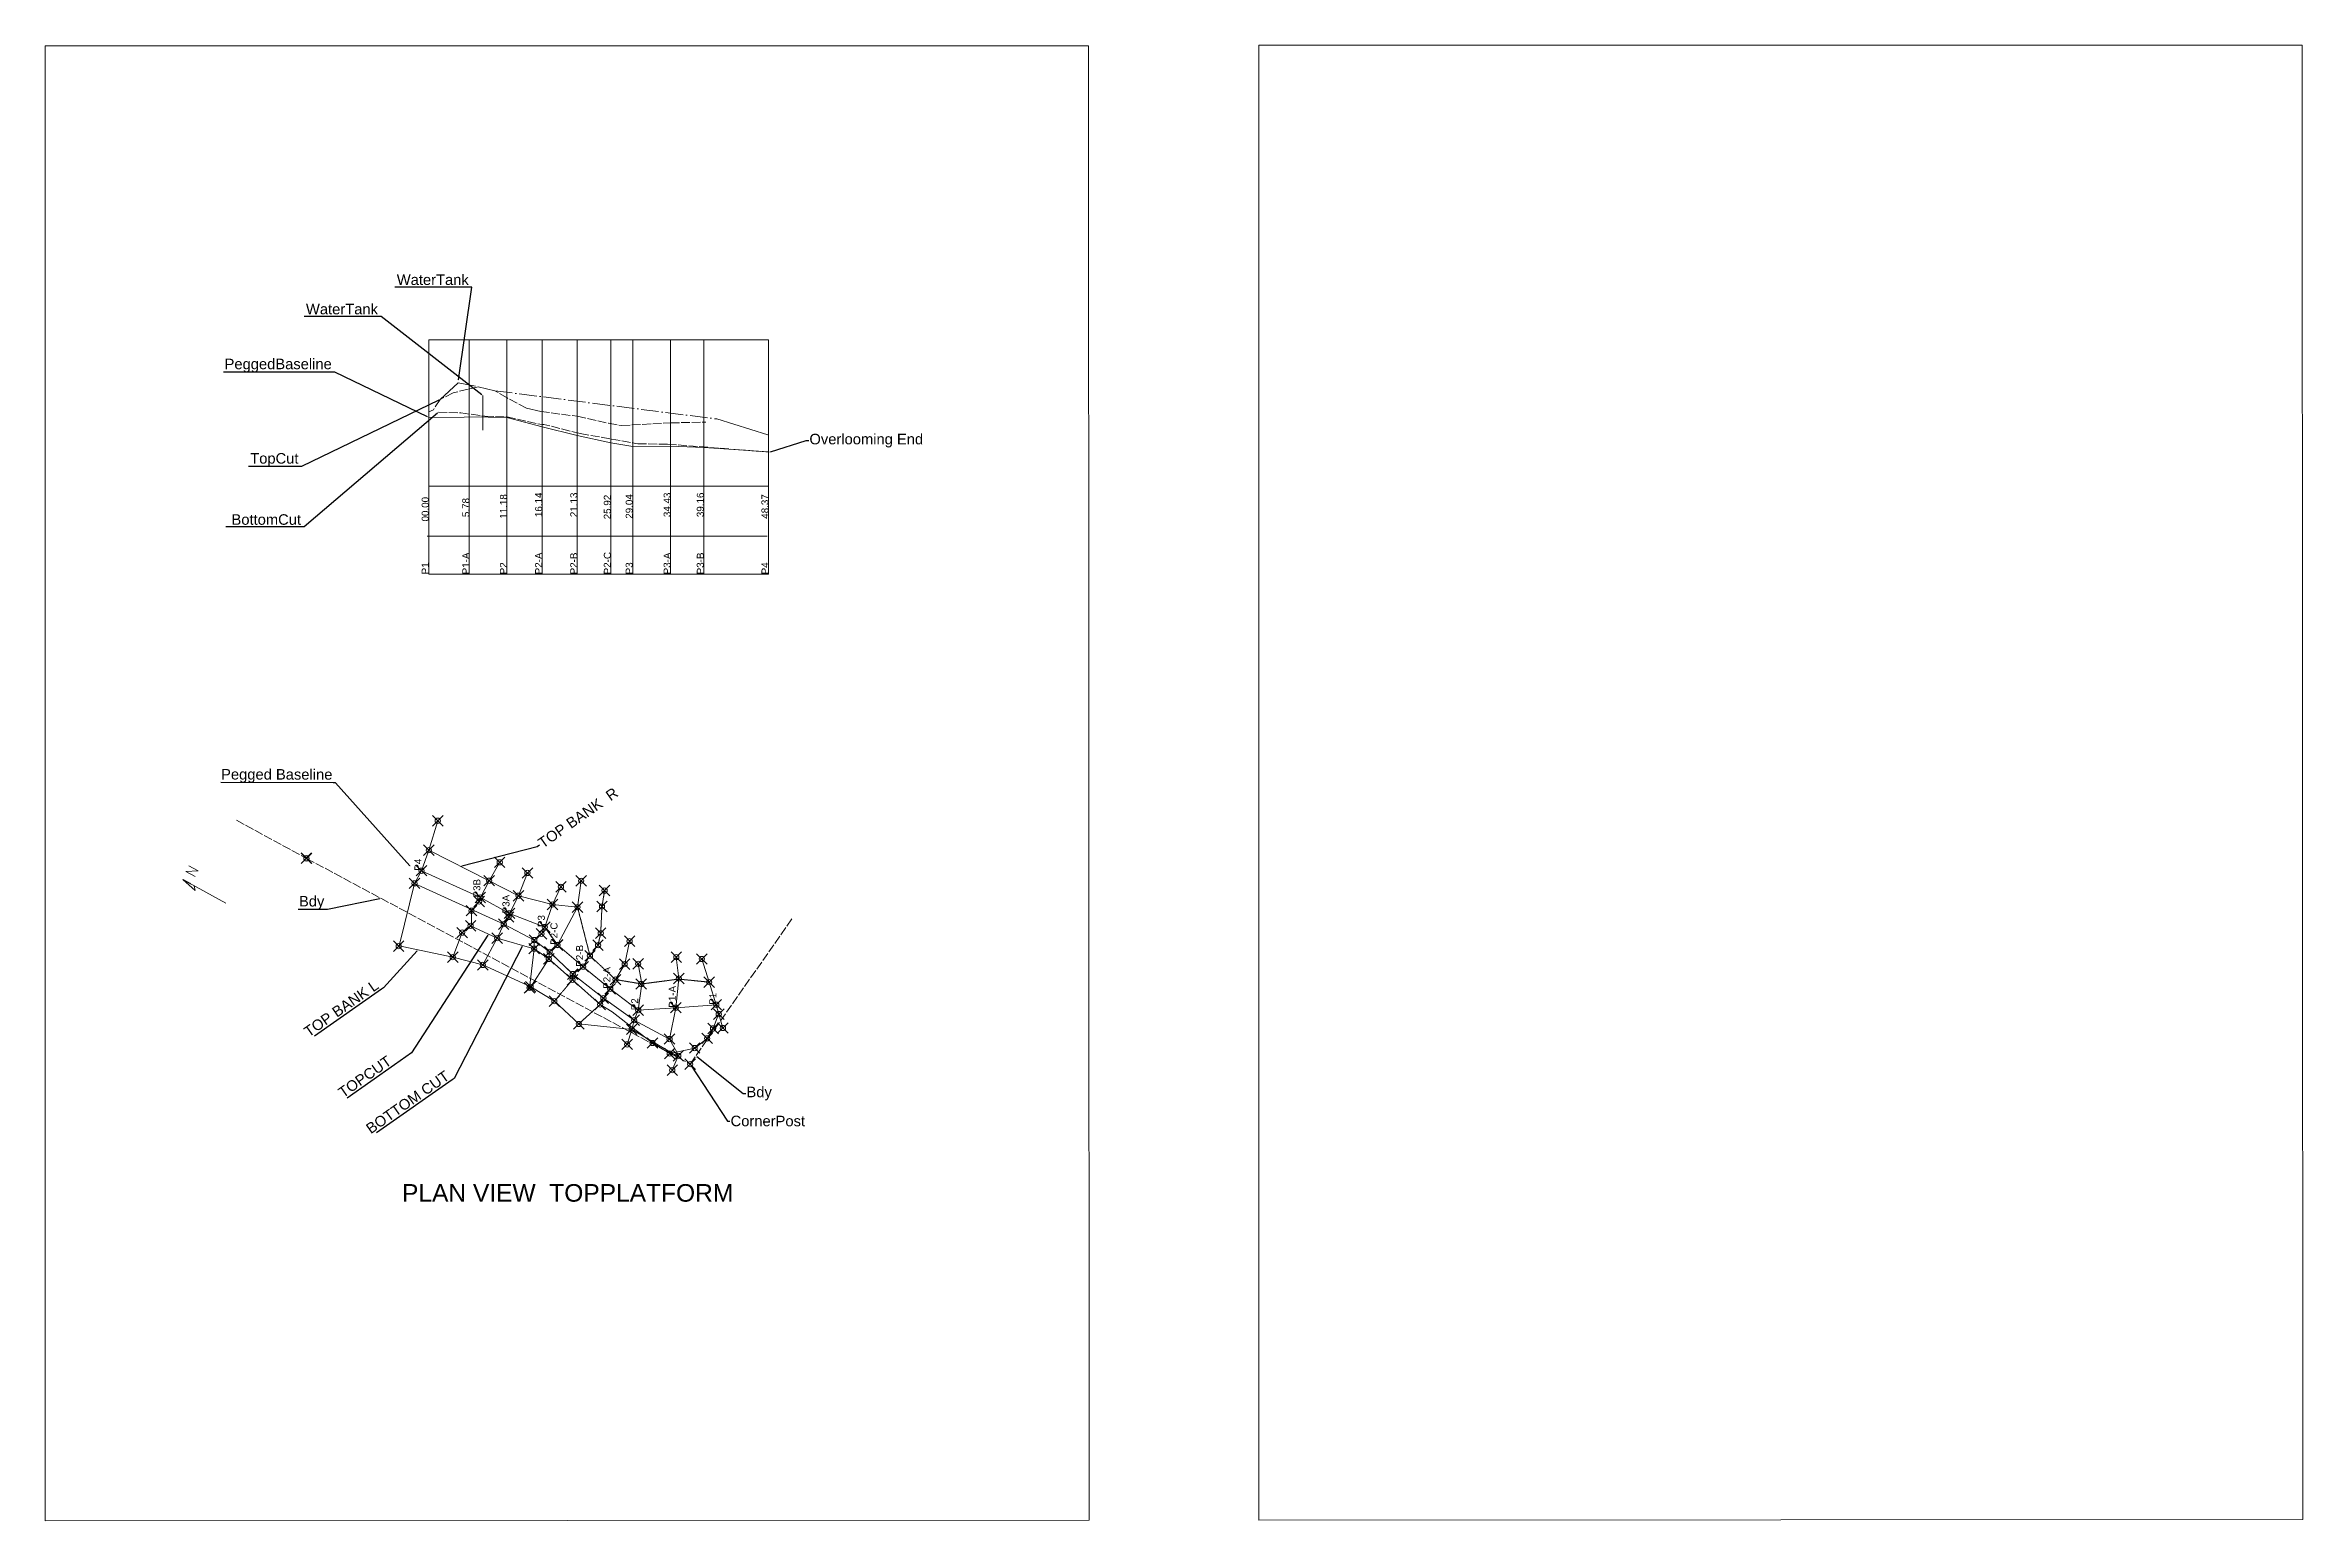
# Model space of a CAD drawing. Extents: x -87238 to 8567886, y -105094 to 8517995.
# Drawn here: x 443980 to 572534, y -105094 to -21011 of the extents above; entities that cross this region are included whole.
import ezdxf
from ezdxf import colors
from ezdxf.entities.mleader import LeaderData, LeaderLine
from ezdxf.math import Vec2, Vec3

# ---------------------------------------------------------------- set-up
doc = ezdxf.new("R2010")
doc.units = 0
doc.header["$MEASUREMENT"] = 0
doc.header["$PDMODE"] = 35
doc.header["$PDSIZE"] = 300
for name, pattern in [('ACAD_ISO02W100', [15, 12, -3]), ('DASHDOT2', [0.7, 0.5, -0.1, 0, -0.1]), ('DASHED', [0.6, 0.5, -0.1]), ('DASHED2', [0.3, 0.25, -0.05])]:
    doc.linetypes.add(name, pattern=pattern)
doc.layers.get('0').update_dxf_attribs({"linetype": 'CONTINUOUS'})
doc.layers.add('Boundary', color=7, linetype='CONTINUOUS')
doc.layers.add('VIEWPORTS', color=7, linetype='CONTINUOUS')
doc.styles.add('Annotative', font='txt.shx', dxfattribs={"height": 200})
doc.styles.add('MtXpl_arial_ttf_shx', font='arial.ttf.shx')
doc.styles.get("Standard").update_dxf_attribs({"font": 'arial.ttf', "height": 200})

msp = doc.modelspace()

# ---------------------------------------------------------------- linework, layer by layer
at = {"color": 7, "linetype": 'Continuous', "lineweight": 0}
for p, q in [((465820.1995969336, -37802.72903521359), (465821.2469910323, -51163.25963086897)), ((465820.1995969336, -37802.72903521359), (485166.8656825669, -37802.72903521359)), ((468130.6350532237, -37802.72903521359), (468130.6350532237, -51163.2596308692)), ((470275.0454422955, -37802.72903521359), (470275.0454422955, -51163.25963086938)), ((472276.8620559485, -37802.72903521359), (472276.8620559485, -51163.25963086955)), ((474272.5277601461, -37802.72903521359), (474279.1651373334, -51163.25963086972)), ((476190.5976229305, -37802.72903521359), (476190.5976229304, -51163.2596308699)), ((477434.6233462713, -37802.72903521359), (477434.6233462713, -51163.25963086996)), ((479594.6270500359, -37802.72903521359), (479594.6270500359, -51163.25963087013)), ((481483.664900173, -37802.72903521359), (481483.664900173, -51163.25963087031)), ((485166.8656825669, -37802.72903521359), (485166.8656825669, -51163.2596308706)), ((467503.6640649785, -40243.9865282441), (466468.1995969336, -41203.9865282441)), ((469587.7995969335, -40699.9865282441), (468644.6795969335, -40483.9865282441)), ((472194.8804863148, -41883.9865282441), (471388.9995969335, -41699.9865282441)), ((482228.1995969336, -42311.9865282441), (485135.9728309193, -43211.76873188309)), ((465822.8788425829, -46133.05542747292), (485169.5449282166, -46133.05542747979)), ((465739.728874175, -48979.52905584761), (485086.3949598083, -48979.52905584715))]:
    msp.add_line(p, q, dxfattribs=at)
at = {"color": 7, "linetype": 'DASHED2', "lineweight": 0, "ltscale": 2000}
for p, q in [((470282.9995969335, -41111.9865282441), (469587.7995969335, -40699.9865282441)), ((471388.9995969335, -41699.9865282441), (470282.9995969335, -41111.9865282441))]:
    msp.add_line(p, q, dxfattribs=at)
at = {"color": 7, "linetype": 'Continuous', "lineweight": 0, "ltscale": 1000}
for p, q in [((465821.2469910323, -51163.25963086897), (485166.8656825671, -51163.2596308706)), ((469259.0266182697, -68619.61655080813, -3775.999999999999), (465826.8828333894, -66877.04688489641, -4071.999999999997)), ((470928.7282467177, -69476.98022578907, -3731.999999999999), (469259.0266182697, -68619.61655080813, -3775.999999999999)), ((472871.0257362237, -69977.45246568258, -3768.000000000001), (470928.7282467177, -69476.98022578907, -3731.999999999999)), ((474292.5753504654, -70124.73686505592, -3875.999999999999), (472871.0257362237, -69977.45246568258, -3768.000000000001))]:
    msp.add_line(p, q, dxfattribs=at)
for points in [[(443979.9948522821, -21060.46801935247), (503379.9948522821, -21060.46801935247), (503427.6434228377, -105060.4545051474), (443979.9948522821, -105094.175885302)], [(513086.4180196918, -21010.7390188471), (572486.4180196917, -21010.7390188471), (572534.0665902473, -105010.725504642), (513086.4180196918, -105044.4468847966)]]:
    msp.add_lwpolyline(points, close=True, dxfattribs=at)
at = {"color": 7, "linetype": 'DASHED2', "lineweight": 0, "ltscale": 2000}
for points in [[(468644.6795969335, -40483.9865282441), (467215.7995969335, -40815.9865282441), (466468.1995969336, -41203.9865282441), (466088.1995969336, -41783.9865282441), (465820.1995969336, -41909.18652824411)], [(466372.5276473933, -41929.29371852375), (467652.1995969336, -41959.9865282441), (469018.9995969335, -42155.9865282441)], [(469018.9995969335, -42155.9865282441), (470282.9492222595, -42191.98652824375), (472262.4182593168, -42631.98652824369)], [(472194.8804863147, -41883.9865282441), (474272.5277601462, -42159.9865282441), (476052.5254884298, -42547.98652824393), (476782.3795997476, -42683.9865282441), (479594.5995969336, -42531.9865282441), (481595.5936338848, -42491.9865282441)], [(474452.3585401723, -43147.9865282441), (472379.6309981417, -42619.9865282441), (472262.6082500776, -42633.61759900488)], [(474452.3585401723, -43147.9865282441), (477724.0006277144, -43719.98652824393), (479425.8117046439, -43747.36536394246), (485210.4758694993, -44199.9865282441)]]:
    msp.add_lwpolyline(points, dxfattribs=at)
at = {"color": 7, "linetype": 'DASHDOT2', "lineweight": 0, "ltscale": 2000}
msp.add_lwpolyline([(467503.6640649785, -40243.9865282441), (468644.6795969335, -40483.9865282441), (469587.7995969335, -40699.9865282441), (482228.1995969336, -42311.9865282441)], dxfattribs=at)
at = {"color": 7, "linetype": 'Continuous', "lineweight": 0}
msp.add_lwpolyline([(465820.1995969336, -42219.9865282441), (467830.2518515015, -42199.9865282441), (468130.6350532237, -42191.9865282441), (470275.0454422955, -42235.98652824393), (472276.8620559485, -42755.9865282441), (474272.5277601462, -43259.9865282441), (476190.5976229304, -43675.9865282441), (477434.6233462713, -43883.9865282441), (479594.6270500359, -43859.9865282441), (481483.664900174, -43935.98652824218), (485166.8656825668, -44191.9865282441)], dxfattribs=at)
at = {"color": 7, "linetype": 'Continuous', "lineweight": 0, "elevation": -31564}
for points in [[(464165.3388735974, -72259.70993825601), (465013.4578293439, -68769.90180870978), (465407.5823682352, -68049.58392902097), (465826.8828333894, -66877.04688489641), (466334.5977961365, -65203.12887108611)], [(482195.2525875944, -75685.68035368883), (479890.9379909735, -75853.74653025536), (477743.0494122792, -75991.69921184215), (476154.4508621846, -74778.39731460327), (474613.1545948858, -73518.6108975833), (473152.1451811528, -72275.85448843811), (473152.1451811528, -72275.85448843811), (472432.077604987, -71261.40750308678), (470418.963238092, -70478.47292975249), (468760.3973175948, -69574.24779925897), (465407.5823682352, -68049.58392902097)], [(467189.2075749122, -72979.17170330387), (467726.4488592023, -71577.56269829156), (468250.6366029315, -71156.8029639789), (468259.4493931116, -70330.29751789192), (468691.2827202134, -69803.31366823026), (468760.3973175948, -69574.24779925897), (469259.0266182697, -68619.61655080813), (469863.1613382062, -67571.57970018411)], [(479535.6142685534, -77640.6995382274), (477516.8924535979, -76563.82524899766), (475766.2023488409, -75318.81113001361), (474019.1001029341, -73939.44252720923), (472706.2046304862, -72671.10760386963), (471833.1477448894, -72003.05096363352), (470091.3478207423, -71098.50852403627), (465013.4578293439, -68769.90180870978)], [(468903.7510700361, -73419.37688705395), (469717.8776968247, -71897.14239936887), (470091.3478207423, -71098.50852403627), (470373.7675146967, -70685.90809218312), (470418.963238092, -70478.47292975249), (470928.7282467177, -69476.98022578907), (471439.4390905474, -68176.95928982325)], [(471557.8971204559, -74720.31375804718), (471824.3611173386, -72492.62505914841), (471833.1477448894, -72003.05096363352), (472244.3571139603, -71641.88222917623), (472432.077604987, -71261.40750308678), (472871.0257362237, -69977.45246568258), (473349.6596051586, -68973.3421033817)], [(471625.3947166346, -74663.28679502761), (472655.4623728702, -73072.86527122377), (472706.2046304862, -72671.10760386963), (473152.1451811528, -72275.85448843811), (474292.5753504654, -70124.73686505592), (474501.4569550009, -68630.75946397136)], [(475580.1171329201, -75673.72561602545), (474007.6714518137, -74264.84287448874), (472657.7566309961, -73076.14191263478), (471824.3611173386, -72492.62505914841), (469717.8776968247, -71897.14239936887), (468205.8148079756, -71188.20388286025)], [(480011.6382128329, -78626.9676827201), (477378.0164590073, -77090.7725503188), (474364.8430907761, -76783.4449510973), (472973.6255313477, -75486.93822034361), (471625.3947166346, -74663.28679502761), (468903.7510700361, -73419.37688705395), (467189.2075749122, -72979.17170330387), (464042.604088328, -72320.12588991807)], [(474364.8430907761, -76783.4449510973), (475580.1171329201, -75673.72561602545), (475766.2023488409, -75318.81113001361), (476160.0217617978, -74779.3796978349), (476456.5182220842, -74254.37888911198), (476979.0785792964, -73375.76937807217), (477259.7472618173, -72061.03096658114)], [(479688.2126157157, -79413.82608305465), (480041.6729534058, -78553.89650845615), (479535.6142685534, -77640.6995382274), (479890.9379909735, -75853.74653025536), (480058.1812740058, -74188.71869739832), (479919.4154811418, -72972.34044444223)], [(482572.92026577, -77013.11665183789), (482333.9331012262, -76218.49149767077), (482195.2525875944, -75685.68035368883), (481787.4422445023, -74398.8817199464), (481371.1077604372, -73078.98717976752)], [(477121.2118276946, -77944.44425612089), (477378.0164590073, -77090.7725503188), (477516.8924535979, -76563.82524899766), (477743.0494122792, -75991.69921184215), (477959.4588623396, -74501.68535536021), (477744.2383253711, -73352.73542548082)]]:
    msp.add_lwpolyline(points, dxfattribs=at)
at = {"color": 7, "linetype": 'Continuous', "lineweight": 0}
msp.add_polyline3d([(475580.1171329201, -75673.72561602545, -1639.999999999998), (476268.9804727142, -76099.64027801686, -1456), (477554.6438816686, -77098.94283402304, -868.0000000000007), (478559.7731754348, -77864.96313570329, -456.0000000000002), (479543.2534881621, -78460.5858974852, -239.9999999999977), (480964.4187884364, -78154.01585742371, -571.999999999997), (481673.1496410916, -77604.05896959791, -959.9999999999966), (482011.9129490196, -77034.81436369993, -1219.999999999999), (482319.5146605124, -76218.82098938682, -1691.999999999996)], dxfattribs=at)
at = {"linetype": 'Continuous', "lineweight": 0}
for p in [(466334.5977961365, -65203.12887108611, -5339.999999999998), (465826.8828333894, -66877.04688489641, -4071.999999999997), (465407.5823682352, -68049.58392902097, -3947.999999999996), (469863.1613382062, -67571.57970018411, -4627.999999999997), (471439.4390905474, -68176.95928982325, -4639.999999999998), (465013.4578293439, -68769.90180870978, -3956), (468691.2827202134, -69803.31366823026, -3707.999999999998), (468760.3973175948, -69574.24779925897, -3691.999999999996), (469259.0266182697, -68619.61655080813, -3775.999999999999), (470928.7282467177, -69476.98022578907, -3731.999999999999), (473349.6596051586, -68973.3421033817, -4591.999999999996), (474501.4569550009, -68630.75946397136, -4844), (475834.5798888848, -69181.77238877345, -4631.999999999999), (468259.4493931116, -70330.29751789192, -3715.999999999997), (470091.3478207423, -71098.50852403627, -3580.000000000001), (470373.7675146967, -70685.90809218312, -3563.999999999999), (470418.963238092, -70478.47292975249, -3615.999999999997), (472871.0257362237, -69977.45246568258, -3768.000000000001), (474292.5753504654, -70124.73686505592, -3875.999999999999), (475685.5932090003, -70091.79380004614, -4044), (464108.817370907, -72352.67973107815, -1963.999999999999), (467726.4488592023, -71577.56269829156, -2247.999999999996), (468205.8148079756, -71188.20388286025, -2480.000000000001), (469717.8776968247, -71897.14239936887, -2288), (471833.1477448894, -72003.05096363352, -3475.999999999999), (472244.3571139603, -71641.88222917623, -3556), (472432.077604987, -71261.40750308678, -3639.999999999998), (473151.4922891947, -72295.84382862021, -3403.999999999996), (473152.1451811528, -72275.85448843811, -3431.999999999999), (475461.7255513761, -72289.65714266669, -3288), (475613.6898377991, -71607.05414244876, -3907.999999999998), (477259.7472618173, -72061.03096658114, -3515.999999999997), (467189.2075749122, -72979.17170330387, -1368.000000000001), (468903.7510700361, -73419.37688705395, -1263.999999999999), (471824.3611173386, -72492.62505914841, -2439.999999999998), (472655.4623728702, -73072.86527122377, -2303.999999999996), (472657.7566309961, -73076.14191263478, -2307.999999999998), (472706.2046304862, -72671.10760386963, -3300), (474613.1545948858, -73518.6108975833, -3015.999999999997), (475001.7204170814, -72894.96307881287, -3027.999999999997), (476979.0785792964, -73375.76937807217, -2751.999999999998), (477744.2383253711, -73352.73542548082, -2688), (479919.4154811418, -72972.34044444223, -2144), (481371.1077604372, -73078.98717976752, -2759.999999999996), (471557.8971204559, -74720.31375804718, -1063.999999999999), (471625.3947166346, -74663.28679502761, -1088), (474007.6714518137, -74264.84287448874, -1915.999999999997), (474019.1001029341, -73939.44252720923, -2903.999999999996), (476154.4508621846, -74778.39731460327, -2556), (476160.0217617978, -74779.3796978349, -2512), (476456.5182220842, -74254.37888911198, -2375.999999999999), (477922.6472163477, -74507.17479925911, -2071.999999999997), (480058.1812740058, -74188.71869739832, -2044), (481787.4422445023, -74398.8817199464, -2156), (481787.4422445023, -74398.8817199464, -2156), (472973.6255313477, -75486.93822034361, -971.999999999997), (475580.1171329201, -75673.72561602545, -1639.999999999998), (475766.2023488409, -75318.81113001361, -2388), (477751.4500346912, -75999.18134262762, -1991.999999999996), (479890.9379909735, -75853.74653025536, -1947.999999999996), (482195.2525875944, -75685.68035368883, -1975.999999999999), (482333.9331012262, -76218.49149767077, -1668.000000000001), (474364.8430907761, -76783.4449510973, -612.0000000000005), (477378.0164590073, -77090.7725503188, -875.9999999999991), (477516.8924535979, -76563.82524899766, -1947.999999999996), (482011.9129490196, -77034.81436369993, -1219.999999999999), (482572.92026577, -77013.11665183789, -1251.999999999998), (477121.2118276946, -77944.44425612089, -395.999999999998), (478559.7731754348, -77864.96313570329, -456.0000000000002), (479535.6142685534, -77640.6995382274, -1807.999999999998), (479543.2534881621, -78460.5858974852, -239.9999999999977), (480032.5163665127, -78601.43275031069, -236.0000000000014), (480964.4187884364, -78154.01585742371, -571.999999999997), (481673.1496410916, -77604.05896959791, -959.9999999999966), (479688.2126157157, -79413.82608305465, 172.0000000000027)]:
    msp.add_point(p, dxfattribs=at)
at = {"layer": 'Boundary', "color": 7, "linetype": 'DASHED', "lineweight": 0, "ltscale": 1000, "elevation": -31564}
msp.add_lwpolyline([(454867.8070735697, -65174.81734641863), (458857.1128214052, -67346.81199385406), (480704.8360169532, -79065.78783818008), (486552.2720846222, -70730.06788929855)], dxfattribs=at)
at = {"layer": 'Boundary', "color": 7, "linetype": 'Continuous', "lineweight": 0}
for p in [(458852.1966406612, -67340.48813663563, -31564), (458857.1128214052, -67346.81199385406, -31564), (480703.8536335918, -79071.35873777041, -31564)]:
    msp.add_point(p, dxfattribs=at)
at = {"layer": 'VIEWPORTS', "color": 7, "linetype": 'ACAD_ISO02W100', "lineweight": 0}
for p, q in [((443979.9948522821, -21060.46801935247), (503379.9948522821, -21060.46801935247)), ((468904.7078225295, -40982.90139140427), (468904.7078225295, -42958.28137283976)), ((451822.2387882024, -68553.27056055091), (452274.2504646904, -68800.33170698996)), ((452274.2504646904, -68800.33170698996), (451822.2387882024, -68553.27056055091))]:
    msp.add_line(p, q, dxfattribs=at)
at = {"layer": 'VIEWPORTS', "color": 7, "lineweight": 0}
for p, q in [((451822.2387882024, -68553.27056055091), (452522.304723459, -69173.99508720718)), ((452522.304723459, -69173.99508720718), (452470.0491960295, -68907.35163933277))]:
    msp.add_line(p, q, dxfattribs=at)
msp.add_lwpolyline([(451822.2387882024, -68553.27056055091), (454271.0754869607, -69891.75899726106)], dxfattribs=at)
at = {"layer": 'VIEWPORTS', "color": 7, "linetype": 'ACAD_ISO02W100', "lineweight": 0}
for points, elevation in [([(472973.6255313477, -75486.93822034361), (474007.6714518137, -74264.84287448874), (474019.1001029341, -73939.44252720923), (474613.1545948858, -73518.6108975833), (475001.7204170814, -72894.96307881287), (475461.7255513761, -72289.65714266669), (475613.6898377991, -71607.05414244876), (475685.5932090003, -70091.79380004614), (475834.5798888848, -69181.77238877345)], -971.999999999997), ([(476456.5182220842, -74254.37888911198), (475001.7204170814, -72894.96307881287), (474292.5753504654, -70124.73686505592)], -1956), ([(481787.4422445023, -74398.8817199464), (480054.5548569533, -74224.82230177947), (477959.4588623396, -74501.68535536021), (476456.5182220842, -74254.37888911198)], -2156)]:
    msp.add_lwpolyline(points, dxfattribs=dict(at, elevation=elevation))

# ---------------------------------------------------------------- texts
at = {"linetype": 'ACAD_ISO02W100', "lineweight": 0}
for s, p in [('P1               00.00', (465821.2469910323, -51163.25963086897)), ('P1-A             5.78', (468130.6350532237, -51163.2596308692)), ('P2                11.18', (470275.0454422955, -51163.25963086938)), ('P2-A             16.14', (472276.8620559485, -51163.25963086955)), ('P2-B             21.13', (474279.1651373334, -51163.25963086972)), ('P2-C            25.92', (476190.5976229304, -51163.2596308699)), ('P3                29.04', (477434.6233462713, -51163.25963086996)), ('P3-A             34.43', (479594.6270500359, -51163.25963087013)), ('P3-B             39.16', (481483.664900173, -51163.25963087031)), ('P4                48.37', (485166.8656825669, -51163.2596308706))]:
    msp.add_text(s, height=400, rotation=90, dxfattribs=at).set_placement(p)
at = {"linetype": 'Continuous', "lineweight": 0, "ltscale": 1000, "style": 'Annotative'}
msp.add_text('N', height=600, rotation=61.3398071665091, dxfattribs=at).set_placement((452464.0162309255, -68469.39164960111))
at = {"linetype": 'Continuous', "lineweight": 0}
for s, p in [('P4', (465407.5823682352, -68049.58392902097, -3947.999999999996)), ('P3B', (468760.3973175948, -69574.24779925897, -3691.999999999996)), ('P3A', (470418.963238092, -70478.47292975249, -3615.999999999997)), ('P3', (472432.077604987, -71261.40750308678, -3639.999999999998)), ('P2-C', (473152.1451811528, -72275.85448843811, -3431.999999999999)), ('P2-B', (474613.1545948858, -73518.6108975833, -31564)), ('P2-A', (476160.0217617978, -74779.3796978349, -31564)), ('P2', (477751.4500346912, -75999.18134262762, -1991.999999999996)), ('P1-A', (479890.9379909735, -75853.74653025536, -31564)), ('P1', (482195.2525875944, -75685.68035368883, -31564))]:
    msp.add_text(s, height=400, rotation=90, dxfattribs=at).set_placement(p)
at = {"color": 7, "linetype": 'Continuous', "lineweight": 0, "insert": (464302.0164266858, -85906.81862219784, -31564), "char_height": 1000, "attachment_point": 1}
msp.add_mtext_dynamic_manual_height_columns('PLAN VIEW  TOPPLATFORM', width=24026.44729629187, gutter_width=400, heights=[80.00000000000001], dxfattribs=at)

# ---------------------------------------------------------------- leaders
at = {"color": 7, "linetype": 'Continuous', "lineweight": 0, "ltscale": 1000}
ml = msp.add_multileader_mtext('Standard', dxfattribs=at)
ml.set_content('WaterTank', color=7, style='MtXpl_arial_ttf_shx')
ml.set_leader_properties()
ml.build(insert=Vec2(0, 0))
ml.multileader.update_dxf_attribs({"text_right_attachment_type": 6, "dogleg_length": 72.00000000000004, "arrow_head_size": 72})
ctx = ml.context
ctx.base_point, ctx.char_height, ctx.arrow_head_size, ctx.landing_gap_size, ctx.plane_origin = Vec3(464025.7888227159, -34382.51611081626), 600, 72, 36, Vec3(470301.3766941807, -37738.1529686969)
ctx.right_attachment, ctx.text_align_type = 6, 2
notes = []
notes.append((ctx, [(0, (1, 1, 0), (468280.9429836982, -34797.60478748748), (-1, 0), 144.0000000000001, [(0, [(467500.6321931899, -40151.64953953854)], 0, [])])]))
ctx.mtext.insert, ctx.mtext.alignment, ctx.mtext.flow_direction = Vec3(468100.9429836982, -34077.60478748748), 3, 5
ml = msp.add_multileader_mtext('Standard', dxfattribs=at)
ml.set_content('WaterTank', color=7, style='MtXpl_arial_ttf_shx')
ml.set_leader_properties()
ml.build(insert=Vec2(0, 0))
ml.multileader.update_dxf_attribs({"text_right_attachment_type": 6, "dogleg_length": 72.00000000000004, "arrow_head_size": 72})
ctx = ml.context
ctx.base_point, ctx.char_height, ctx.arrow_head_size, ctx.landing_gap_size, ctx.plane_origin = Vec3(458853.6247311273, -36055.01514382019), 600, 72, 36, Vec3(465129.212602592, -39410.65200170083)
ctx.right_attachment, ctx.text_align_type = 6, 2
notes.append((ctx, [(0, (1, 1, 0), (463108.7788921096, -36470.10382049141), (-1, 0), 144.0000000000001, [(0, [(468904.7078225295, -40982.90139140427)], 0, [])])]))
ctx.mtext.insert, ctx.mtext.alignment, ctx.mtext.flow_direction = Vec3(462928.7788921096, -35750.10382049141), 3, 5
ml = msp.add_multileader_mtext('Standard', dxfattribs=at)
ml.set_content('PeggedBaseline', color=7, style='MtXpl_arial_ttf_shx')
ml.set_leader_properties()
ml.build(insert=Vec2(0, 0))
ml.multileader.update_dxf_attribs({"text_right_attachment_type": 6, "dogleg_length": 72.00000000000004, "arrow_head_size": 72})
ctx = ml.context
ctx.base_point, ctx.char_height, ctx.arrow_head_size, ctx.landing_gap_size, ctx.plane_origin = Vec3(454216.5210087288, -39263.42357636651), 600, 72, 36, Vec3(465018.0861828856, -41664.16531327873)
ctx.right_attachment, ctx.text_align_type = 6, 2
notes.append((ctx, [(0, (1, 1, 0), (460481.2249650726, -39650.39492698043), (-1, 0), 144.0000000000001, [(0, [(465820.1995969336, -42219.9865282441)], 0, [])])]))
ctx.mtext.insert, ctx.mtext.alignment, ctx.mtext.flow_direction = Vec3(460301.2249650726, -38876.45222575258), 3, 5
ml = msp.add_multileader_mtext('Standard', dxfattribs=at)
ml.set_content('BottomCut', color=7, style='MtXpl_arial_ttf_shx')
ml.set_leader_properties()
ml.build(insert=Vec2(0, 0))
ml.multileader.update_dxf_attribs({"text_right_attachment_type": 6, "dogleg_length": 72.00000000000004, "arrow_head_size": 72})
ctx = ml.context
ctx.base_point, ctx.char_height, ctx.arrow_head_size, ctx.landing_gap_size, ctx.plane_origin = Vec3(454554.1564825326, -48045.62576245996), 600, 72, 36, Vec3(464680.0688922316, -43717.45379568893)
ctx.right_attachment, ctx.text_align_type = 6, 2
notes.append((ctx, [(0, (1, 1, 0), (458729.9109163662, -48460.50980065914), (-1, 0), 143.9999999999998, [(0, [(466372.5276473933, -41929.29371852375)], 0, [])])]))
ctx.mtext.insert, ctx.mtext.alignment, ctx.mtext.flow_direction = Vec3(458549.9109163662, -47740.50980065914), 3, 5
ml = msp.add_multileader_mtext('Standard', dxfattribs=at)
ml.set_content('TopCut', color=7, style='MtXpl_arial_ttf_shx')
ml.set_leader_properties()
ml.build(insert=Vec2(0, 0))
ml.multileader.update_dxf_attribs({"text_right_attachment_type": 6, "dogleg_length": 72.00000000000004, "arrow_head_size": 72})
ctx = ml.context
ctx.base_point, ctx.char_height, ctx.arrow_head_size, ctx.landing_gap_size, ctx.plane_origin = Vec3(455687.8074329344, -44638.18480321141), 600, 72, 36, Vec3(464557.925201148, -46873.82919751917)
ctx.right_attachment, ctx.text_align_type = 6, 2
notes.append((ctx, [(0, (1, 1, 0), (458584.5714165633, -45021.47266132873), (-1, 0), 144.0000000000001, [(0, [(466468.1995969336, -41203.9865282441)], 0, [])])]))
ctx.mtext.insert, ctx.mtext.alignment, ctx.mtext.flow_direction = Vec3(458404.5714165633, -44254.89694509405), 3, 5
ml = msp.add_multileader_mtext('Standard', dxfattribs=at)
ml.set_content('Overlooming End', color=7, style='MtXpl_arial_ttf_shx')
ml.set_leader_properties()
ml.build(insert=Vec2(0, 0))
ml.multileader.update_dxf_attribs({"text_right_attachment_type": 6, "dogleg_length": 72.00000000000004, "arrow_head_size": 72})
ctx = ml.context
ctx.base_point, ctx.char_height, ctx.arrow_head_size, ctx.landing_gap_size, ctx.plane_origin = Vec3(487461.8382096362, -43543.64539561869), 600, 72, 36, Vec3(496034.7285868116, -38819.88714958163)
ctx.right_attachment = 6
notes.append((ctx, [(1, (1, 1, 0), (487317.8382096362, -43543.64539561869), (1, 0), 144.0000000000001, [(0, [(485210.4758694993, -44199.9865282441)], 0, [])])]))
ctx.mtext.insert, ctx.mtext.flow_direction = Vec3(487497.8382096362, -43156.67404500477), 5
ml = msp.add_multileader_mtext('Standard', dxfattribs=at)
ml.set_content('Pegged Baseline', color=7, style='MtXpl_arial_ttf_shx')
ml.set_leader_properties()
ml.build(insert=Vec2(0, 0))
ml.multileader.update_dxf_attribs({"text_right_attachment_type": 6, "dogleg_length": 0.36, "arrow_head_size": 72})
ctx = ml.context
ctx.base_point, ctx.char_height, ctx.arrow_head_size, ctx.landing_gap_size, ctx.plane_origin, ctx.plane_x_axis, ctx.plane_y_axis = Vec3(454018.6720368337, -62641.23992973274, -31564), 600, 72, 36, Vec3(463265.6719310178, -62383.70350208081, -31564), Vec3(0.9999989873095776, -0.001423158395794183), Vec3(0.001423158395794183, 0.9999989873095776)
ctx.right_attachment, ctx.text_align_type = 6, 2
notes.append((ctx, [(0, (1, 1, 0), (460515.6972727845, -63037.45797760511, -31564), (-0.9999989873095775, 0.00142315839579421), 144, [(0, [(464797.8590924289, -67818.49032782676, -31564)], 0, [])])]))
ctx.mtext.insert, ctx.mtext.text_direction, ctx.mtext.rotation, ctx.mtext.alignment, ctx.mtext.flow_direction = Vec3(460336.7988981219, -62263.25989163038, -31564), Vec3(0.9999989873095776, -0.001423158395794183), 6.281762148303385, 3, 5
ml = msp.add_multileader_mtext('Standard', dxfattribs=at)
ml.set_content('TOP BANK  R', color=7, style='MtXpl_arial_ttf_shx')
ml.set_leader_properties()
ml.build(insert=Vec2(0, 0))
ml.multileader.update_dxf_attribs({"text_right_attachment_type": 6, "dogleg_length": 72.00000000000001, "arrow_head_size": 72})
ctx = ml.context
ctx.base_point, ctx.char_height, ctx.arrow_head_size, ctx.landing_gap_size, ctx.plane_origin, ctx.plane_x_axis, ctx.plane_y_axis = Vec3(472120.6738120993, -66579.2156723745, -31564), 600, 72, 36, Vec3(473560.3646029555, -58185.46181777061, -31564), Vec3(0.8191603710612452, 0.573564544304129), Vec3(-0.573564544304129, 0.8191603710612452)
ctx.right_attachment = 6
notes.append((ctx, [(1, (1, 1, 0), (472002.7147186665, -66661.8089667543, -31564), (0.8191603710612452, 0.573564544304129), 144.0000000000001, [(0, [(467638.9563879524, -67797.07372715545, -31564)], 0, [])])]))
ctx.mtext.insert, ctx.mtext.text_direction, ctx.mtext.rotation, ctx.mtext.flow_direction = Vec3(471975.1598878673, -66308.6284442941, -31564), Vec3(0.8191603710612452, 0.573564544304129), 0.6108507207631165, 5
ml = msp.add_multileader_mtext('Standard', dxfattribs=at)
ml.set_content('Bdy', color=7, style='MtXpl_arial_ttf_shx')
ml.set_leader_properties()
ml.build(insert=Vec2(0, 0))
ml.multileader.update_dxf_attribs({"text_right_attachment_type": 6, "dogleg_length": 72.00000000000001, "arrow_head_size": 72})
ctx = ml.context
ctx.base_point, ctx.char_height, ctx.arrow_head_size, ctx.landing_gap_size, ctx.plane_origin, ctx.plane_x_axis, ctx.plane_y_axis = Vec3(458381.4600567684, -69875.49377777528, -31564), 600, 72, 36, Vec3(463112.5954921428, -69629.4250688167, -31564), Vec3(0.9999989873095776, -0.001423158395794183), Vec3(0.001423158395794183, 0.9999989873095776)
ctx.right_attachment, ctx.text_align_type = 6, 2
notes.append((ctx, [(0, (1, 1, 0), (460055.9781971079, -70266.07645931107, -31564), (-0.9999989873095775, 0.00142315839579421), 144, [(0, [(463112.5954921428, -69629.4250688167, -31564)], 0, [])])]))
ctx.mtext.insert, ctx.mtext.text_direction, ctx.mtext.rotation, ctx.mtext.alignment, ctx.mtext.flow_direction = Vec3(459877.0833172408, -69489.42271415878, -31564), Vec3(0.9999989873095776, -0.001423158395794183), 6.281762148303385, 3, 5
ml = msp.add_multileader_mtext('Standard', dxfattribs=at)
ml.set_content('TOPCUT', color=7, style='MtXpl_arial_ttf_shx')
ml.set_leader_properties()
ml.build(insert=Vec2(0, 0))
ml.multileader.update_dxf_attribs({"text_right_attachment_type": 6, "dogleg_length": 72.00000000000001, "arrow_head_size": 72})
ctx = ml.context
ctx.base_point, ctx.char_height, ctx.arrow_head_size, ctx.landing_gap_size, ctx.plane_origin, ctx.plane_x_axis, ctx.plane_y_axis = Vec3(460766.9370474672, -80780.08243924285, -31564), 600, 72, 36, Vec3(469222.560071788, -71664.91016558831, -31564), Vec3(0.8191603710612452, 0.573564544304129), Vec3(-0.573564544304129, 0.8191603710612452)
ctx.right_attachment, ctx.text_align_type = 6, 2
notes.append((ctx, [(0, (1, 1, 0), (464839.4261748807, -78434.80788899522, -31564), (-0.8191603710612453, -0.5735645443041288), 1188.860611880597, [(0, [(469222.560071788, -71664.91016558831, -31564)], 0, [])])]))
ctx.mtext.insert, ctx.mtext.text_direction, ctx.mtext.rotation, ctx.mtext.width, ctx.mtext.defined_height, ctx.mtext.alignment, ctx.mtext.flow_direction = Vec3(463423.1024296553, -78547.5490405205, -31564), Vec3(0.8191603710612452, 0.573564544304129), 0.6108507207631165, 3292.059977285655, 1461.06253907839, 3, 5
ml = msp.add_multileader_mtext('Standard', dxfattribs=at)
ml.set_content('TOP BANK L', color=7, style='MtXpl_arial_ttf_shx')
ml.set_leader_properties()
ml.build(insert=Vec2(0, 0))
ml.multileader.update_dxf_attribs({"text_right_attachment_type": 6, "dogleg_length": 72.00000000000001, "arrow_head_size": 72})
ctx = ml.context
ctx.base_point, ctx.char_height, ctx.arrow_head_size, ctx.landing_gap_size, ctx.plane_origin, ctx.plane_x_axis, ctx.plane_y_axis = Vec3(458895.3533443476, -77257.1106074399, -31564), 600, 72, 36, Vec3(465203.5284631553, -72563.27770493052, -31564), Vec3(0.8191603710612452, 0.573564544304129), Vec3(-0.573564544304129, 0.8191603710612452)
ctx.right_attachment, ctx.text_align_type = 6, 2
notes.append((ctx, [(0, (1, 1, 0), (463247.5887551535, -74716.21146798634, -31564), (-0.8191603710612452, -0.573564544304129), 144.0000000000001, [(0, [(465203.5284631553, -72563.27770493052, -31564)], 0, [])])]))
ctx.mtext.insert, ctx.mtext.text_direction, ctx.mtext.rotation, ctx.mtext.alignment, ctx.mtext.flow_direction = Vec3(462687.1734164635, -74229.65761879698, -31564), Vec3(0.8191603710612452, 0.573564544304129), 0.6108507207631165, 3, 5
ml = msp.add_multileader_mtext('Standard', dxfattribs=at)
ml.set_content('BOTTOM CUT', color=7, style='MtXpl_arial_ttf_shx')
ml.set_leader_properties()
ml.build(insert=Vec2(0, 0))
ml.multileader.update_dxf_attribs({"text_right_attachment_type": 6, "dogleg_length": 72.00000000000001, "arrow_head_size": 72})
ctx = ml.context
ctx.base_point, ctx.char_height, ctx.arrow_head_size, ctx.landing_gap_size, ctx.plane_origin, ctx.plane_x_axis, ctx.plane_y_axis = Vec3(462287.718501235, -82874.52001009847, -31564), 600, 72, 36, Vec3(469760.8590939441, -75844.60860819375, -31564), Vec3(0.8191603710612452, 0.573564544304129), Vec3(-0.573564544304129, 0.8191603710612452)
ctx.right_attachment, ctx.text_align_type = 6, 2
notes.append((ctx, [(0, (1, 1, 0), (467276.1665731603, -79887.90391896357, -31564), (-0.8191603710612452, -0.573564544304129), 144.0000000000001, [(0, [(471182.8578545019, -72311.27823937702, -31564)], 0, [])])]))
ctx.mtext.insert, ctx.mtext.text_direction, ctx.mtext.rotation, ctx.mtext.alignment, ctx.mtext.flow_direction = Vec3(466715.7512344703, -79401.35006977426, -31564), Vec3(0.8191603710612452, 0.573564544304129), 0.6108507207631165, 3, 5
ml = msp.add_multileader_mtext('Standard', dxfattribs=at)
ml.set_content('CornerPost', color=7, style='MtXpl_arial_ttf_shx')
ml.set_leader_properties()
ml.build(insert=Vec2(0, 0))
ml.multileader.update_dxf_attribs({"text_right_attachment_type": 6, "dogleg_length": 72.00000000000001, "arrow_head_size": 72})
ctx = ml.context
ctx.base_point, ctx.char_height, ctx.arrow_head_size, ctx.landing_gap_size, ctx.plane_origin, ctx.plane_x_axis, ctx.plane_y_axis = Vec3(482972.9883415251, -82312.59083588554, -31564), 600, 72, 36, Vec3(488799.9071716962, -76313.08378138946, -31564), Vec3(0.9999989873095776, -0.001423158395794183), Vec3(0.001423158395794183, 0.9999989873095776)
ctx.right_attachment = 6
notes.append((ctx, [(1, (1, 1, 0), (482828.9884873526, -82312.38590107654, -31564), (0.9999989873095775, -0.001423158395794182), 144.0000000000001, [(0, [(480703.8536335918, -79071.35873777041, -31564)], 0, [])])]))
ctx.mtext.insert, ctx.mtext.text_direction, ctx.mtext.rotation, ctx.mtext.flow_direction = Vec3(483009.422533411, -82007.52641677501, -31564), Vec3(0.9999989873095776, -0.001423158395794183), 6.281762148303385, 5
ml = msp.add_multileader_mtext('Standard', dxfattribs=at)
ml.set_content('Bdy', color=7, style='MtXpl_arial_ttf_shx')
ml.set_leader_properties()
ml.build(insert=Vec2(0, 0))
ml.multileader.update_dxf_attribs({"text_right_attachment_type": 6, "dogleg_length": 72.00000000000001, "arrow_head_size": 72})
ctx = ml.context
ctx.base_point, ctx.char_height, ctx.arrow_head_size, ctx.landing_gap_size, ctx.plane_origin, ctx.plane_x_axis, ctx.plane_y_axis = Vec3(483877.3514357836, -80743.4082433172, -31564), 600, 72, 36, Vec3(489036.981851108, -75414.29168785276, -31564), Vec3(0.9999989873095776, -0.001423158395794183), Vec3(0.001423158395794183, 0.9999989873095776)
ctx.right_attachment = 6
notes.append((ctx, [(1, (1, 1, 0), (483733.351581611, -80743.20330850821, -31564), (0.9999989873095775, -0.001423158395794182), 144.0000000000001, [(0, [(481034.9450822599, -78595.20608420443, -31564)], 0, [])])]))
ctx.mtext.insert, ctx.mtext.text_direction, ctx.mtext.rotation, ctx.mtext.flow_direction = Vec3(483913.903868251, -80355.26068869891, -31564), Vec3(0.9999989873095776, -0.001423158395794183), 6.281762148303385, 5
for ctx, leaders in notes:
    for number, flags, end, landing, length, lines in leaders:
        leader = LeaderData()
        leader.index, (leader.has_last_leader_line, leader.has_dogleg_vector, leader.attachment_direction) = number, flags
        leader.last_leader_point, leader.dogleg_vector, leader.dogleg_length = Vec3(end), Vec3(landing), length
        for number, points, colour, breaks in lines:
            line = LeaderLine()
            line.index, line.vertices, line.color, line.breaks = number, Vec3.list(points), colors.encode_raw_color(colour), breaks
            leader.lines.append(line)
        ctx.leaders.append(leader)

doc.saveas('drawing.dxf')
